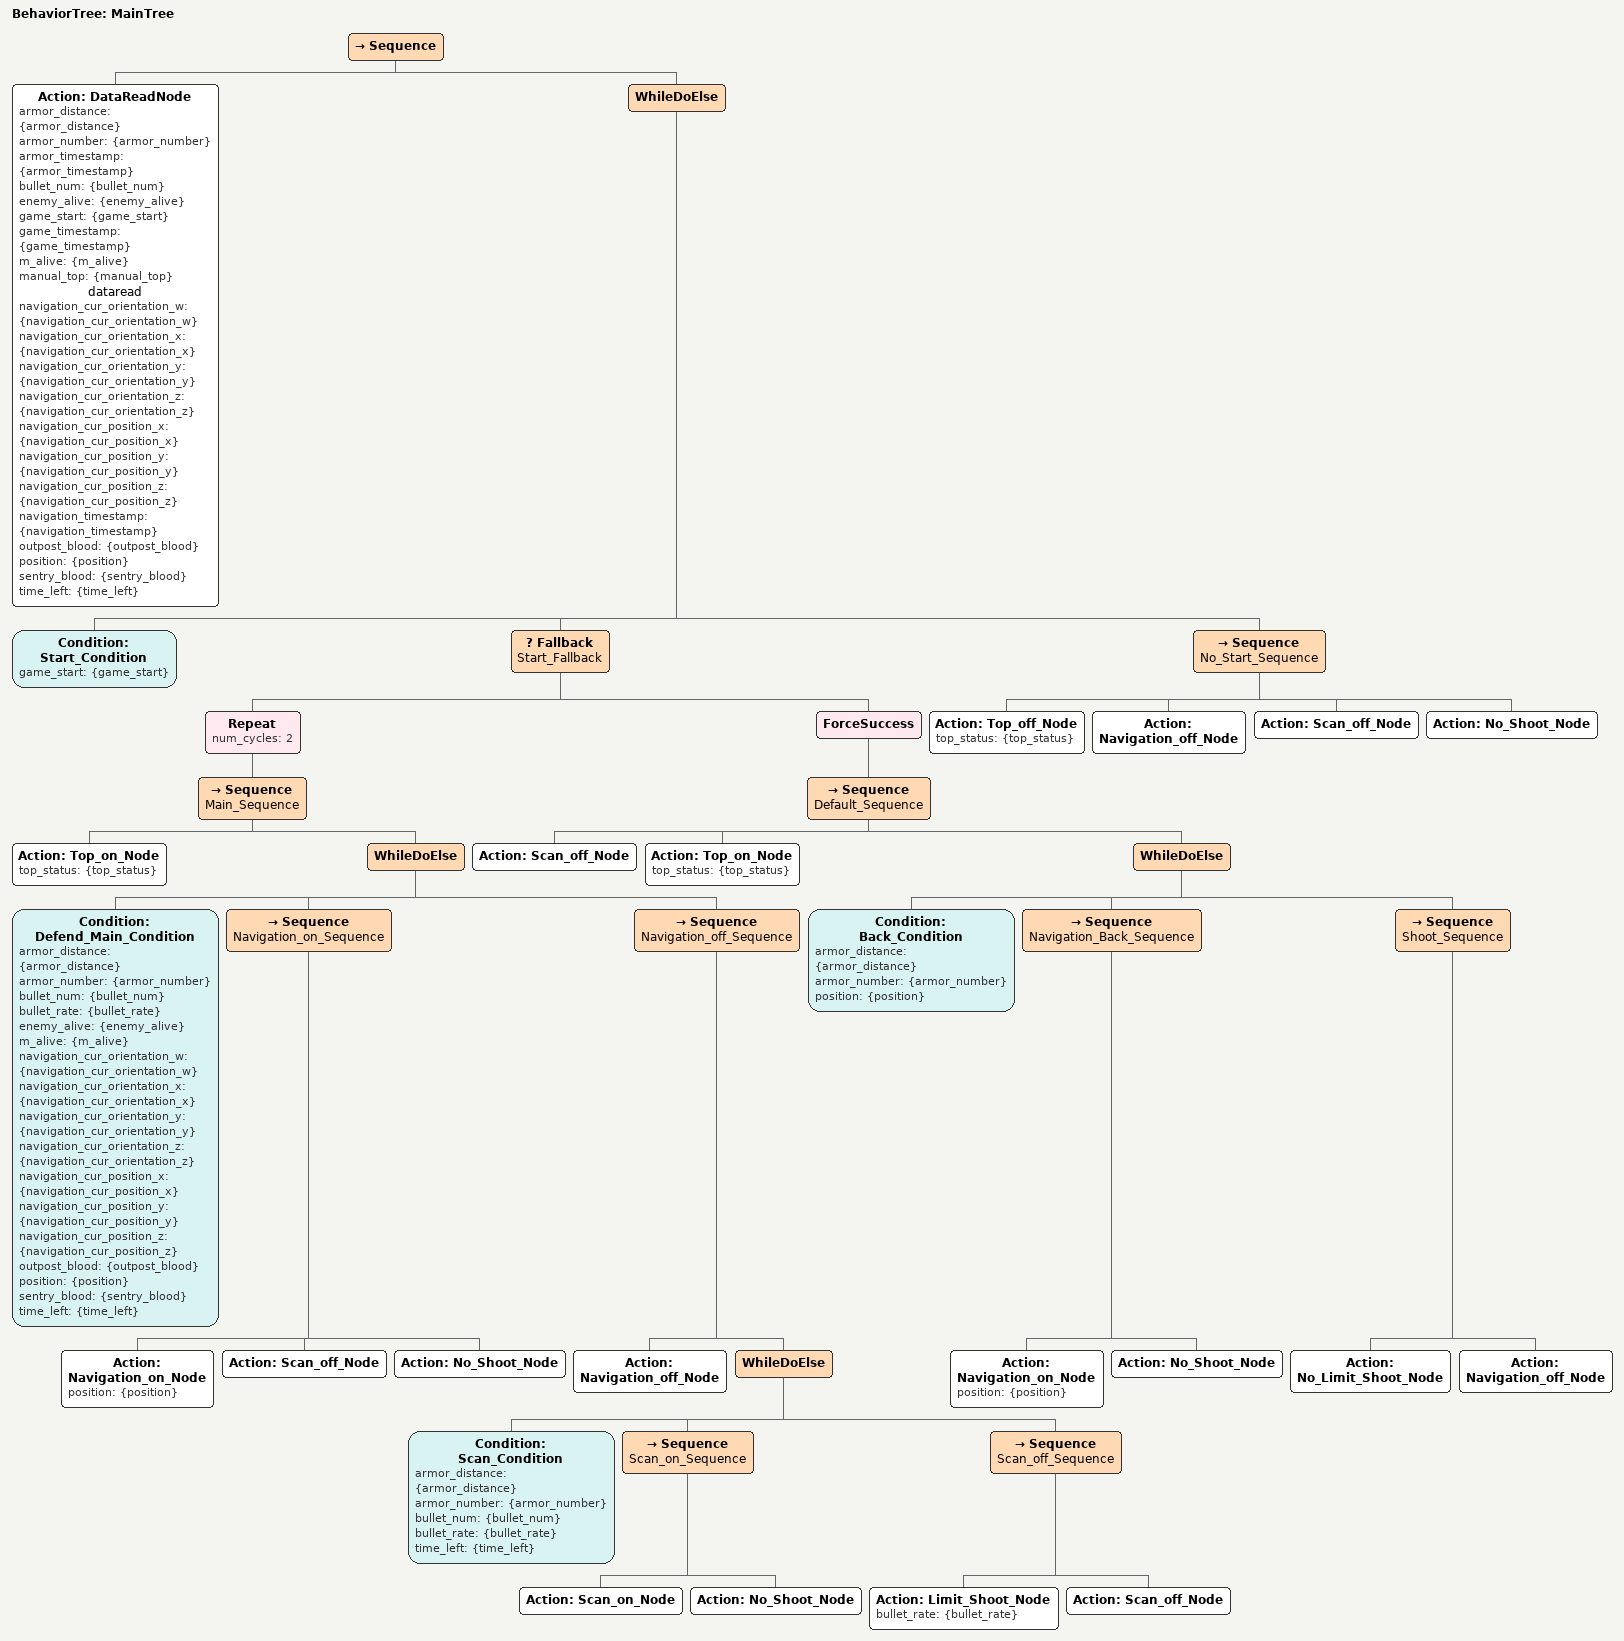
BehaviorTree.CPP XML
<?xml version="1.0"?>
<root main_tree_to_execute="MainTree">
    <BehaviorTree ID="MainTree">
        <Sequence>
            <Action ID="DataReadNode" armor_distance="{armor_distance}" armor_number="{armor_number}" armor_timestamp="{armor_timestamp}" bullet_num="{bullet_num}" enemy_alive="{enemy_alive}" game_start="{game_start}" game_timestamp="{game_timestamp}" m_alive="{m_alive}" manual_top="{manual_top}" name="dataread" navigation_cur_orientation_w="{navigation_cur_orientation_w}" navigation_cur_orientation_x="{navigation_cur_orientation_x}" navigation_cur_orientation_y="{navigation_cur_orientation_y}" navigation_cur_orientation_z="{navigation_cur_orientation_z}" navigation_cur_position_x="{navigation_cur_position_x}" navigation_cur_position_y="{navigation_cur_position_y}" navigation_cur_position_z="{navigation_cur_position_z}" navigation_timestamp="{navigation_timestamp}" outpost_blood="{outpost_blood}" position="{position}" sentry_blood="{sentry_blood}" time_left="{time_left}"/>
            <WhileDoElse>
                <Condition ID="Start_Condition" game_start="{game_start}"/>
                <Fallback name="Start_Fallback">
                    <Repeat num_cycles="2">
                        <Sequence name="Main_Sequence">
                            <Action ID="Top_on_Node" top_status="{top_status}"/>
                            <WhileDoElse>
                                <Condition ID="Defend_Main_Condition" armor_distance="{armor_distance}" armor_number="{armor_number}" bullet_num="{bullet_num}" bullet_rate="{bullet_rate}" enemy_alive="{enemy_alive}" m_alive="{m_alive}" navigation_cur_orientation_w="{navigation_cur_orientation_w}" navigation_cur_orientation_x="{navigation_cur_orientation_x}" navigation_cur_orientation_y="{navigation_cur_orientation_y}" navigation_cur_orientation_z="{navigation_cur_orientation_z}" navigation_cur_position_x="{navigation_cur_position_x}" navigation_cur_position_y="{navigation_cur_position_y}" navigation_cur_position_z="{navigation_cur_position_z}" outpost_blood="{outpost_blood}" position="{position}" sentry_blood="{sentry_blood}" time_left="{time_left}"/>
                                <Sequence name="Navigation_on_Sequence">
                                    <Action ID="Navigation_on_Node" position="{position}"/>
                                    <Action ID="Scan_off_Node"/>
                                    <Action ID="No_Shoot_Node"/>
                                </Sequence>
                                <Sequence name="Navigation_off_Sequence">
                                    <Action ID="Navigation_off_Node"/>
                                    <WhileDoElse>
                                        <Condition ID="Scan_Condition" armor_distance="{armor_distance}" armor_number="{armor_number}" bullet_num="{bullet_num}" bullet_rate="{bullet_rate}" time_left="{time_left}"/>
                                        <Sequence name="Scan_on_Sequence">
                                            <Action ID="Scan_on_Node"/>
                                            <Action ID="No_Shoot_Node"/>
                                        </Sequence>
                                        <Sequence name="Scan_off_Sequence">
                                            <Action ID="Limit_Shoot_Node" bullet_rate="{bullet_rate}"/>
                                            <Action ID="Scan_off_Node"/>
                                        </Sequence>
                                    </WhileDoElse>
                                </Sequence>
                            </WhileDoElse>
                        </Sequence>
                    </Repeat>
                    <ForceSuccess>
                        <Sequence name="Default_Sequence">
                            <Action ID="Scan_off_Node"/>
                            <Action ID="Top_on_Node" top_status="{top_status}"/>
                            <WhileDoElse>
                                <Condition ID="Back_Condition" armor_distance="{armor_distance}" armor_number="{armor_number}" position="{position}"/>
                                <Sequence name="Navigation_Back_Sequence">
                                    <Action ID="Navigation_on_Node" position="{position}"/>
                                    <Action ID="No_Shoot_Node"/>
                                </Sequence>
                                <Sequence name="Shoot_Sequence">
                                    <Action ID="No_Limit_Shoot_Node"/>
                                    <Action ID="Navigation_off_Node"/>
                                </Sequence>
                            </WhileDoElse>
                        </Sequence>
                    </ForceSuccess>
                </Fallback>
                <Sequence name="No_Start_Sequence">
                    <Action ID="Top_off_Node" top_status="{top_status}"/>
                    <Action ID="Navigation_off_Node"/>
                    <Action ID="Scan_off_Node"/>
                    <Action ID="No_Shoot_Node"/>
                </Sequence>
            </WhileDoElse>
        </Sequence>
    </BehaviorTree>
</root>
